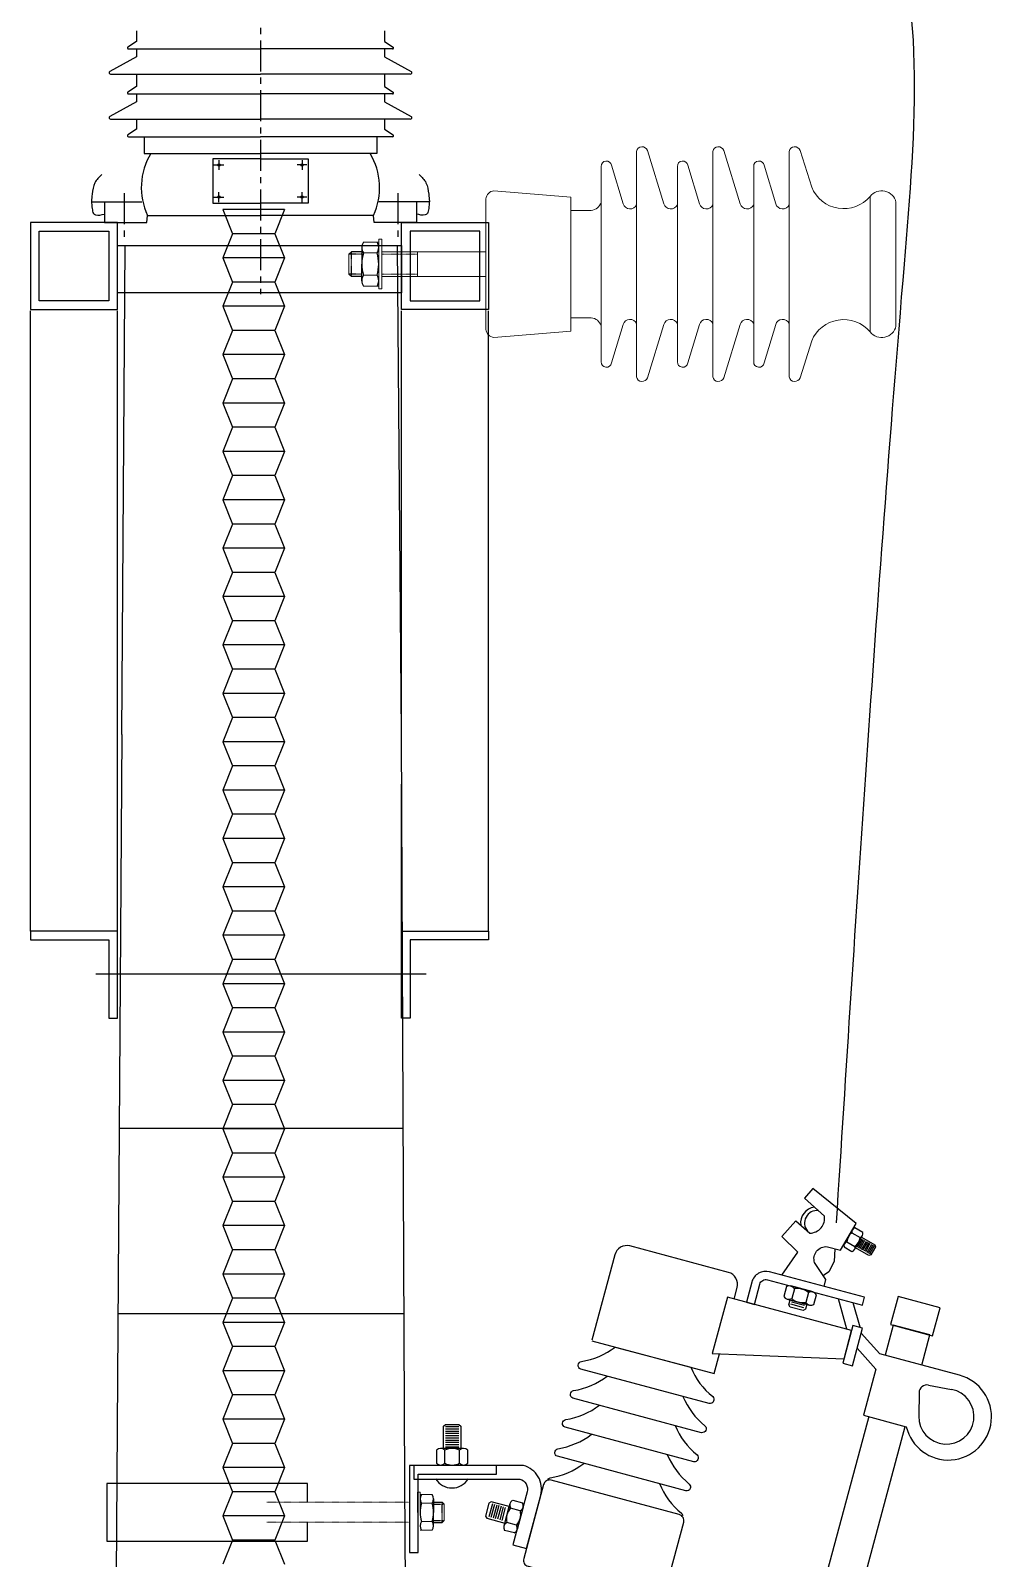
# Model space of a CAD drawing. Header units: inches. Extents: x -246336 to 136055, y -106871 to 69513.
# Drawn here: x 2208 to 2983, y 65899 to 67128 of the extents above; entities that cross this region are included whole.
import ezdxf

# ---------------------------------------------------------------- set-up
doc = ezdxf.new("R2010")
doc.units = ezdxf.units.IN
doc.header["$MEASUREMENT"] = 0
doc.linetypes.add('CENTER', pattern=[2, 1.25, -0.25, 0.25, -0.25])
doc.layers.add('Layer1', color=7, linetype='Continuous')
doc.layers.add('XA-TT1', color=7, linetype='Continuous')

# ---------------------------------------------------------------- blocks, each defined once
blk = doc.blocks.new('A$C4AD4119A')
at = {"color": 252}
for p, q in [((320.9, 604.6), (314.1, 596.7)), ((355.8, 576.5), (320.9, 604.6)), ((314.1, 596.7), (330.2, 582.4)), ((343.3, 554.8), (355.8, 576.5)), ((352.8, 571.3), (346.4, 560)), ((352.4, 568.8), (358.9, 565.2)), ((332.6, 557.7), (343.3, 554.8)), ((348.3, 561.6), (354.7, 557.9)), ((360.4, 563.9), (356.6, 557.3)), ((361.5, 563.3), (357.7, 556.6)), ((362.6, 562.6), (358.8, 556)), ((363.7, 562), (359.9, 555.4)), ((364.8, 561.4), (361, 554.8)), ((365.9, 560.8), (362.1, 554.2)), ((366.9, 560.2), (363.2, 553.5)), ((368, 559.5), (364.3, 552.9)), ((369.1, 558.9), (365.4, 552.3)), ((370.2, 558.3), (366.5, 551.7)), ((321.1, 521.3), (303.2, 526.1)), ((306.1, 523.9), (304, 516)), ((317.5, 520.8), (315.4, 512.9)), ((313.7, 508.6), (303.3, 511.4)), ((314.2, 510.4), (303.7, 513.2)), ((348.4, 491.3), (341.5, 515.8)), ((359, 492.9), (353.4, 512.6)), ((413.9, 446.4), (432.5, 442.8)), ((25.5, 413), (36.3, 413)), ((25.5, 411.2), (36.3, 411.2)), ((25.5, 409.4), (36.3, 409.4)), ((25.5, 407.6), (36.3, 407.6)), ((25.5, 405.8), (36.3, 405.8)), ((24.9, 383.5), (24.9, 394)), ((25.5, 404), (36.3, 404)), ((25.5, 402.2), (36.3, 402.2)), ((25.5, 400.4), (36.3, 400.4)), ((25.5, 398.6), (36.3, 398.6)), ((25.5, 396.8), (36.3, 396.8)), ((36.8, 383.5), (36.8, 394)), ((21.6, 382.1), (40.1, 382.1)), ((63.2, 350.8), (60.4, 340.3)), ((65, 350.3), (62.1, 339.8)), ((66.7, 349.9), (63.9, 339.4)), ((68.4, 349.4), (65.6, 338.9)), ((70.2, 348.9), (67.3, 338.4)), ((71.9, 348.5), (69.1, 338)), ((73.6, 348), (70.8, 337.5)), ((85.7, 345.3), (77.9, 347.4)), ((87.9, 348.1), (83.1, 330.2)), ((82.6, 333.8), (74.8, 335.9)), ((227.3, 128), (217.6, 137.7)), ((239.7, 139.5), (224.4, 147.2)), ((286.3, 137.3), (242.4, 101.1)), ((165.4, 121.6), (160.6, 103.7)), ((165.8, 118), (175.4, 115.5)), ((178, 114.3), (175.1, 103.8)), ((179.7, 113.8), (176.9, 103.3)), ((225.2, 120.1), (258.9, 83.1)), ((162.8, 106.6), (172.3, 104)), ((87.7, 83.8), (89.8, 91.7)), ((91.1, 94.3), (101.6, 91.5)), ((91.5, 96), (102, 93.2)), ((99.2, 80.8), (101.3, 88.6)), ((84.2, 83.4), (102.1, 78.6)), ((223.8, 77.3), (209.8, 65.1)), ((35.1, 46.3), (38.8, 53)), ((36.2, 45.7), (39.9, 52.3)), ((37.2, 45.1), (41, 51.7)), ((38.3, 44.5), (42.1, 51.1)), ((39.4, 43.9), (43.2, 50.5)), ((40.5, 43.2), (44.3, 49.9)), ((41.6, 42.6), (45.4, 49.2)), ((62, 49.9), (49.5, 28.1)), ((72.6, 46.9), (62, 49.9)), ((42.7, 42), (46.5, 48.6)), ((43.8, 41.4), (47.6, 48)), ((44.9, 40.8), (48.7, 47.4)), ((52.8, 35.8), (46.4, 39.5)), ((56.9, 43.1), (50.5, 46.7)), ((52.5, 33.3), (58.9, 44.6)), ((49.5, 28.1), (84.4, 0)), ((91.2, 7.9), (75, 22.2)), ((84.4, 0), (91.2, 7.9))]:
    blk.add_line(p, q, dxfattribs=at)
at = {"color": 9}
for p, q in [((161.9, 477), (222.8, 460.7)), ((406.4, 440.3), (406.2, 421.4))]:
    blk.add_line(p, q, dxfattribs=at)
at = {"color": 252}
for points in [[(296, 534.9), (308.9, 553.4), (295.9, 565.9), (307.3, 578.6), (318.5, 568.6)], [(352.8, 571.3), (346.4, 560)], [(354.4, 555.4), (360.8, 566.7)], [(361.1, 569.2), (354.7, 572.8)], [(338.5, 556.1), (338.1, 545.9), (333.7, 537.4), (330.2, 535), (329.1, 533.9)], [(346, 557.5), (352.4, 553.9)], [(299.7, 525.6), (297.5, 517.7)], [(321.1, 521.3), (303.2, 526.1)], [(321.8, 511.2), (324, 519.1)], [(300.4, 515.6), (318.3, 510.8)], [(374.7, 471.6), (359.9, 488.2)], [(356.6, 476), (371.6, 459.1)], [(18.3, 394), (18.3, 383.5)], [(40.1, 395.4), (21.6, 395.4)], [(43.5, 383.5), (43.5, 394)], [(21.6, 382.1), (40.1, 382.1)], [(72.6, 333.1), (77.4, 351)], [(79.6, 353.8), (87.4, 351.7)], [(87.9, 348.1), (83.1, 330.2)], [(80.9, 327.4), (73.1, 329.5)], [(165.4, 121.6), (160.6, 103.7)], [(172.8, 100.4), (177.6, 118.3)], [(161, 100.2), (170.6, 97.6)], [(83.4, 93.4), (81.3, 85.6)], [(104.9, 89.1), (87, 93.9)], [(105.6, 79), (107.7, 86.9)], [(84.2, 83.4), (102.1, 78.6)], [(66.8, 48.5), (67.2, 58.7), (71.6, 67.2), (75.1, 69.7), (76.2, 70.7)], [(109.3, 69.7), (96.4, 51.3), (109.4, 38.8), (98, 26), (86.8, 36)], [(50.9, 49.2), (44.4, 37.9)], [(59.2, 47.1), (52.8, 50.8)], [(52.5, 33.3), (58.9, 44.6)], [(44.1, 35.4), (50.5, 31.8)]]:
    blk.add_lwpolyline(points, dxfattribs=at)
at = {"color": 9}
for points in [[(257.7, 515.6), (260.1, 524.8, 0.414214), (253.1, 537), (173.9, 558.3, 0.414214), (161.7, 551.2), (143.2, 482.5)], [(222.8, 460.7, 0.125293), (240.4, 437.1, -0.748668), (237.7, 431.6), (237.7, 431.6), (134.3, 459.3, -0.748668), (134.8, 465.4, 0.125293), (161.9, 477)], [(216.5, 437.3, 0.125293), (234.1, 413.7, -0.748668), (231.5, 408.1), (231.5, 408.1), (128, 435.9, -0.748668), (128.5, 442, 0.125293), (155.6, 453.6)], [(210.2, 413.9, 0.125293), (227.8, 390.2, -0.748668), (225.2, 384.7), (225.2, 384.7), (121.7, 412.5, -0.748668), (122.2, 418.6, 0.125293), (149.3, 430.2)], [(203.9, 390.5, 0.125293), (221.5, 366.8, -0.748668), (218.9, 361.3), (218.9, 361.3), (115.5, 389.1, -0.748668), (115.9, 395.2, 0.125293), (143, 406.8)], [(107.8, 370.6, -0.177277), (109.7, 371.8, 0.125293), (136.7, 383.4)], [(197.6, 367.1, 0.125293), (215.2, 343.4, -0.177277), (216.3, 341.5, -0.177277)], [(173.9, 278.6, 0.125293), (191.5, 255, -0.748668), (188.9, 249.5), (188.9, 249.5), (85.4, 277.3, -0.748668), (85.9, 283.4, 0.125293), (113, 295)], [(167.6, 255.2, 0.125293), (185.2, 231.6, -0.748668), (182.6, 226.1), (182.6, 226.1), (79.1, 253.9, -0.748668), (79.6, 260, 0.125293), (106.7, 271.6)], [(161.3, 231.8, 0.125293), (178.9, 208.2, -0.748668), (176.3, 202.7), (176.3, 202.7), (72.9, 230.5, -0.748668), (73.3, 236.6, 0.125293), (100.4, 248.2)], [(155, 208.4, 0.125293), (172.6, 184.8, -0.748668), (170, 179.3), (170, 179.3), (66.6, 207.1, -0.748668), (67, 213.2, 0.125293), (94.1, 224.8)], [(148.7, 185, 0.125293), (166.3, 161.4, -0.748668), (163.7, 155.9), (163.7, 155.9), (60.3, 183.7, -0.748668), (60.8, 189.8, 0.125293), (87.8, 201.4)], [(49.2, 132.5), (48.7, 130.6, 0.414214), (55.7, 118.3), (134.9, 97, 0.414214), (147.1, 104.1), (147.7, 106)]]:
    blk.add_lwpolyline(points, format="xyb", dxfattribs=at)
at = {"color": 252}
for points in [[(330, 525.8), (331.5, 531.4), (322.4, 544.9, -0.551716), (332.6, 557.7)], [(139.2, 69.2, -0.121046), (136.8, 69.2), (71.9, 86.7), (70.2, 80.2), (135.1, 62.8, 0.069485), (138.3, 62.4, 0.069485)], [(75.3, 78.9), (73.8, 73.2), (82.9, 59.7, -0.551716), (72.6, 46.9)]]:
    blk.add_lwpolyline(points, format="xyb", dxfattribs=at)
for points in [[(371.3, 557.7), (367.6, 551.1), (366.1, 550.7), (355.2, 556.8), (360, 565.3), (370.9, 559.1)], [(313.1, 506.3), (302.6, 509.1), (301.6, 511), (302.6, 515), (316, 511.4), (315, 507.4)], [(345.1, 464.1), (352.9, 462), (361, 492.3), (353.2, 494.4)], [(25.5, 414.8), (36.3, 414.8), (37.8, 413.3), (37.8, 395.4), (24, 395.4), (24, 413.3)], [(60.5, 351.5), (57.7, 341), (58.7, 339.2), (73.2, 335.3), (76.8, 348.7), (62.3, 352.6)], [(45.6, 133.4), (151.1, 105.1), (156.5, 125.2), (51, 153.5)], [(156.4, 138.6), (225.2, 120.1), (227.3, 128), (158.5, 146.5)], [(152, 108.4), (161.2, 106), (164.8, 119.4), (155.6, 121.8)], [(182, 113.2), (179.2, 102.7), (177.3, 101.6), (173.4, 102.7), (177, 116.1), (180.9, 115)], [(92.1, 98.3), (102.6, 95.5), (103.7, 93.7), (102.6, 89.7), (89.2, 93.3), (90.3, 97.2)], [(34, 47), (37.7, 53.6), (39.2, 54), (50, 47.8), (45.3, 39.4), (34.4, 45.5)]]:
    blk.add_lwpolyline(points, close=True, dxfattribs=at)
for points in [[(278.3, 527.6, -0.414214), (284.5, 531.1), (360.8, 510.6), (362.5, 517), (286.2, 537.5, 0.414214), (271.9, 529.3), (267.5, 513), (274, 511.2)], [(0, 370.8), (85.3, 370.8, -0.414214), (91.2, 360.6), (79.8, 317.8), (90.6, 314.9), (102.1, 357.7, 0.414214), (88.2, 381.7), (0, 381.7)]]:
    blk.add_lwpolyline(points, format="xyb", close=True, dxfattribs=at)
at = {"color": 9}
for points in [[(252.3, 517.1), (240.1, 471.7), (346, 467.6), (352.1, 490.3), (252.3, 517.1)], [(383.5, 495.1), (417.2, 486.1), (423.2, 508.5), (389.5, 517.6)]]:
    blk.add_lwpolyline(points, close=True, dxfattribs=at)
for points in [[(408.5, 462.5), (415, 486.7), (385.6, 494.6), (379.1, 470.4)], [(143.1, 482.1), (241.6, 455.6), (245.8, 471.5)], [(439, 454.4), (374.7, 471.6)], [(371.6, 459.1), (361.7, 422.2), (396.1, 412.9)], [(365.9, 421), (287, 127.3), (316.4, 119.4), (395.3, 413.1)], [(153.1, 126.1), (161.2, 156.6), (62.8, 183), (54.6, 152.5)], [(177.1, 121.9), (167.6, 124.5)], [(292.6, 74.8), (279.2, 78.4), (261.6, 91), (259.1, 114.8), (268.4, 122.6), (281.4, 121), (287, 127.3)]]:
    blk.add_lwpolyline(points, dxfattribs=at)
blk.add_lwpolyline([(91.9, 300.6), (194.9, 273, 0.414214), (201.1, 276.5), (217.1, 336.1, 0.414214), (213.5, 342.2), (110.5, 369.9, 0.414214), (104.4, 366.4), (88.4, 306.8, 0.414214)], format="xyb", close=True, dxfattribs=at)
at = {"color": 252}
blk.add_circle((221.7, 141.9), 5.89, dxfattribs=at)
for centre, radius, start, end in [((324, 576.8), 12.9, 98.2552, 188.0031), ((324.4, 576.7), 10.1, 83.8968, 219.5625), ((318.3, 580.7), 12.1, 270.9615, 8.3469), ((357.8, 561), 9.5, 124.4568, 176.3499), ((355.6, 569.7), 3.3, 105.5953, 195.2115), ((358, 568.3), 3.3, 285.5953, 15.2115), ((349.2, 558.4), 3.3, 105.5953, 195.2115), ((351.6, 557.1), 3.3, 285.5953, 15.2115), ((349.4, 565.8), 9.5, 304.4568, 356.3499), ((301.6, 520.1), 4.71, 210.1585, 299.7747), ((302, 521.5), 4.71, 30.1585, 119.7747), ((308.6, 510.5), 13.6, 49.02, 100.9131), ((319.9, 516.7), 4.71, 30.1585, 119.7747), ((312.9, 526.3), 13.6, 229.02, 280.9131), ((319.5, 515.3), 4.71, 210.1585, 299.7747), ((428.3, 421.1), 22.2, 179.1621, 79.1833), ((21.6, 390.7), 4.71, 45.1919, 134.8081), ((30.9, 381.8), 13.6, 64.0535, 115.9465), ((40.1, 390.7), 4.71, 45.1919, 134.8081), ((21.6, 386.8), 4.71, 225.1919, 314.8081), ((30.9, 395.7), 13.6, 244.0535, 295.9465), ((40.1, 386.8), 4.71, 225.1919, 314.8081), ((30.7, 379.1), 15.5, 211.8924, 328.1076), ((88.1, 338.5), 13.6, 139.02, 190.9131), ((81.9, 349.7), 4.71, 120.1585, 209.7747), ((72.4, 342.7), 13.6, 319.02, 10.9131), ((77.1, 331.8), 4.71, 120.1585, 209.7747), ((78.5, 331.5), 4.71, 300.1585, 29.7747), ((169.9, 120.4), 4.71, 120.1585, 209.7747), ((176.1, 109.1), 13.6, 139.02, 190.9131), ((162, 112.9), 13.6, 319.02, 10.9131), ((173, 119.6), 4.71, 300.1585, 29.7747), ((165.1, 102.5), 4.71, 120.1585, 209.7747), ((168.2, 101.7), 4.71, 300.1585, 29.7747), ((85.8, 89.3), 4.71, 30.1585, 119.7747), ((92.4, 78.4), 13.6, 49.02, 100.9131), ((103.7, 84.5), 4.71, 30.1585, 119.7747), ((85.4, 87.9), 4.71, 210.1585, 299.7747), ((96.6, 94.1), 13.6, 229.02, 280.9131), ((103.3, 83.1), 4.71, 210.1585, 299.7747), ((53.7, 47.6), 3.3, 105.5953, 195.2115), ((47.3, 36.3), 3.3, 105.5953, 195.2115), ((55.9, 38.9), 9.5, 124.4568, 176.3499), ((47.5, 43.7), 9.5, 304.4568, 356.3499), ((56.1, 46.2), 3.3, 285.5953, 15.2115), ((49.7, 35), 3.3, 285.5953, 15.2115), ((87, 23.9), 12.1, 90.9615, 188.3469), ((80.9, 27.9), 10.1, 263.8968, 39.5625), ((81.3, 27.8), 12.9, 278.2552, 8.0031)]:
    blk.add_arc(centre, radius, start, end, dxfattribs=at)
at = {"color": 9}
for centre, radius, start, end in [((429.9, 420.8), 34.7, 193.1904, 74.9666), ((412.7, 440.2), 6.3, 79.1833, 179.1621), ((83.4, 349.4), 4.71, 300.1585, 29.7747)]:
    blk.add_arc(centre, radius, start, end, dxfattribs=at)
for points in [[(225.2, 120.1), (234.3, 127.3), (241.9, 133.1), (240.8, 136.4), (239.7, 139.5), (239.6, 151.2), (242.6, 160.4), (249.3, 167.5), (259.6, 169.5), (270.1, 164.7), (273.6, 156), (274.5, 151.8), (277.1, 148.2), (284.4, 139.5), (288.9, 134.3)], [(316.4, 119.4), (315.2, 109.1), (318.9, 99.8), (318.1, 89.5), (313.8, 80.9), (304.1, 73.7), (292.6, 74.8)], [(147.1, 104.1), (140.1, 73.5), (138.5, 54.9), (144.2, 39.6), (165.9, 18.1), (182.4, 13.7), (211.5, 19.6), (218.1, 29.6), (220.1, 42.3), (218.5, 53), (211.3, 64.1), (199.3, 66.5), (191.7, 58.1), (193.5, 48), (189, 41.3), (176.9, 44.6), (176.9, 61.6), (180.5, 73), (189.3, 83.1), (196.7, 84.2), (214.4, 79.9), (230.4, 75.3), (251.5, 73.6), (257.6, 81.8), (266.2, 87.7)]]:
    blk.add_spline(points, degree=3, dxfattribs=at)
at = {"layer": 'XA-TT1'}
blk.add_line((113, 295), (173.9, 278.6), dxfattribs=at)

msp = doc.modelspace()

# ---------------------------------------------------------------- linework, layer by layer
at = {"layer": 'Layer1', "color": 9, "linetype": 'CENTER', "ltscale": 20}
for p, q in [((2393.137, 67480.371), (2393.137, 66916.287)), ((2283.648, 66997.392), (2283.648, 66961.706)), ((2503.527, 66997.392), (2503.527, 66961.706))]:
    msp.add_line(p, q, dxfattribs=at)
at = {"layer": 'Layer1', "color": 8, "linetype": 'Continuous'}
for p, q in [((2293.314, 67128.03), (2293.314, 67119.572)), ((2492.959, 67128.03), (2492.959, 67119.572)), ((2293.314, 67119.572), (2286.534, 67114.946)), ((2286.982, 67113.492), (2393.137, 67113.492)), ((2293.314, 67113.492), (2293.314, 67107.094)), ((2499.291, 67113.492), (2393.137, 67113.492)), ((2492.959, 67119.572), (2499.74, 67114.946)), ((2492.959, 67113.492), (2492.959, 67107.094)), ((2293.314, 67107.094), (2272.057, 67095.377)), ((2492.959, 67107.094), (2514.216, 67095.377)), ((2272.634, 67093.136), (2393.137, 67093.136)), ((2293.314, 67093.136), (2293.314, 67083.326)), ((2513.639, 67093.136), (2393.137, 67093.136)), ((2492.959, 67093.136), (2492.959, 67083.326)), ((2293.314, 67083.326), (2286.534, 67078.699)), ((2286.982, 67077.245), (2393.137, 67077.245)), ((2293.314, 67077.245), (2293.314, 67070.847)), ((2499.291, 67077.245), (2393.137, 67077.245)), ((2492.959, 67083.326), (2499.74, 67078.699)), ((2492.959, 67077.245), (2492.959, 67070.847)), ((2293.314, 67070.847), (2272.057, 67059.131)), ((2492.959, 67070.847), (2514.216, 67059.131)), ((2272.634, 67056.89), (2393.137, 67056.89)), ((2293.314, 67048.914), (2286.534, 67044.288)), ((2293.314, 67056.89), (2293.314, 67048.914)), ((2513.639, 67056.89), (2393.137, 67056.89)), ((2492.959, 67056.89), (2492.959, 67048.914)), ((2492.959, 67048.914), (2499.74, 67044.288)), ((2286.982, 67042.834), (2393.137, 67042.834)), ((2499.291, 67042.834), (2393.137, 67042.834))]:
    msp.add_line(p, q, dxfattribs=at)
at = {"layer": 'Layer1', "color": 9, "linetype": 'Continuous'}
for p, q in [((2299.503, 67042.834), (2299.503, 67029.364)), ((2486.771, 67042.834), (2486.771, 67029.364)), ((2299.503, 67029.364), (2393.137, 67029.364)), ((2359.707, 67024.086), (2359.707, 67016.122)), ((2486.771, 67029.364), (2393.137, 67029.364)), ((2426.567, 67024.086), (2426.567, 67016.122)), ((2355.725, 67020.104), (2363.689, 67020.104)), ((2430.549, 67020.104), (2422.585, 67020.104)), ((2359.707, 66990.282), (2359.707, 66998.246)), ((2426.567, 66990.282), (2426.567, 66998.246)), ((2257.3, 66990.39), (2297.858, 66990.39)), ((2267.633, 66990.39), (2267.633, 66973.958)), ((2355.725, 66994.264), (2363.689, 66994.264)), ((2430.549, 66994.264), (2422.585, 66994.264)), ((2528.974, 66990.39), (2488.416, 66990.39)), ((2518.64, 66990.39), (2518.64, 66973.958)), ((2267.633, 66973.958), (2301.795, 66973.958)), ((2301.795, 66973.958), (2302.243, 66979.528)), ((2302.243, 66979.528), (2393.137, 66979.528)), ((2484.03, 66979.528), (2393.137, 66979.528)), ((2484.478, 66973.958), (2484.03, 66979.528)), ((2518.64, 66973.958), (2484.478, 66973.958)), ((2474.697, 66950.345), (2466.269, 66950.345)), ((2474.697, 66953.661), (2474.697, 66940.345)), ((2474.697, 66927.029), (2474.697, 66940.345)), ((2474.697, 66930.345), (2466.269, 66930.345)), ((2532.415, 65946.997), (2532.415, 65936.211)), ((2532.415, 65944.311), (2539.241, 65944.311)), ((2532.415, 65925.425), (2532.415, 65936.211)), ((2532.415, 65928.111), (2539.241, 65928.111))]:
    msp.add_line(p, q, dxfattribs=at)
at = {"layer": 'Layer1', "color": 9, "linetype": 'Continuous', "lineweight": 5}
for p, q in [((2695.625, 67031.064), (2695.625, 66940.345)), ((2717.629, 66988.936), (2704.331, 67031.703)), ((2756.976, 67031.064), (2756.976, 66940.345)), ((2778.98, 66988.936), (2765.681, 67031.703)), ((2818.326, 67031.064), (2818.326, 66940.345)), ((2836.477, 67002.158), (2827.032, 67031.703)), ((2667.073, 67018.992), (2667.073, 66940.345)), ((2684.831, 66988.936), (2675.457, 67019.865)), ((2728.424, 67018.992), (2728.424, 66940.345)), ((2746.181, 66988.936), (2736.807, 67019.865)), ((2789.775, 67018.992), (2789.775, 66940.345)), ((2807.532, 66988.936), (2798.158, 67019.865)), ((2642.749, 66994.333), (2580.906, 66999.252)), ((2574.507, 66992.799), (2574.507, 66940.345)), ((2642.749, 66940.345), (2642.749, 66994.333)), ((2883.383, 66994.89), (2883.383, 66940.345)), ((2904.139, 66940.345), (2904.139, 66990.183)), ((2659.087, 66983.505), (2642.749, 66983.505)), ((2466.269, 66950.345), (2464.269, 66948.345)), ((2488.249, 66957.998), (2476.045, 66957.998)), ((2486.901, 66949.325), (2476.045, 66949.325)), ((2574.507, 66950.345), (2490.618, 66950.345)), ((2519.477, 66950.345), (2519.477, 66940.345)), ((2464.269, 66948.345), (2464.269, 66940.345)), ((2464.269, 66932.345), (2464.269, 66940.345)), ((2519.477, 66930.345), (2519.477, 66940.345)), ((2574.507, 66887.891), (2574.507, 66940.345)), ((2642.749, 66940.345), (2642.749, 66886.357)), ((2667.073, 66861.699), (2667.073, 66940.345)), ((2695.625, 66849.626), (2695.625, 66940.345)), ((2728.424, 66861.699), (2728.424, 66940.345)), ((2756.976, 66849.626), (2756.976, 66940.345)), ((2789.775, 66861.699), (2789.775, 66940.345)), ((2818.326, 66849.626), (2818.326, 66940.345)), ((2883.383, 66885.8), (2883.383, 66940.345)), ((2904.139, 66940.345), (2904.139, 66890.507)), ((2466.269, 66930.345), (2464.269, 66932.345)), ((2486.901, 66931.365), (2476.045, 66931.365)), ((2574.507, 66930.345), (2490.618, 66930.345)), ((2488.249, 66922.693), (2476.045, 66922.693)), ((2659.087, 66897.185), (2642.749, 66897.185)), ((2684.831, 66891.754), (2675.457, 66860.825)), ((2717.629, 66891.754), (2704.331, 66848.987)), ((2746.181, 66891.754), (2736.807, 66860.825)), ((2778.98, 66891.754), (2765.681, 66848.987)), ((2807.532, 66891.754), (2798.158, 66860.825)), ((2642.749, 66886.357), (2580.906, 66881.438)), ((2836.477, 66878.532), (2827.032, 66848.987)), ((2521.438, 65950.51), (2531.323, 65950.51)), ((2522.53, 65943.485), (2531.323, 65943.485)), ((2539.241, 65944.311), (2540.861, 65942.691)), ((2540.861, 65942.691), (2540.861, 65936.211)), ((2522.53, 65928.938), (2531.323, 65928.938)), ((2539.241, 65928.111), (2540.861, 65929.731)), ((2540.861, 65929.731), (2540.861, 65936.211)), ((2521.438, 65921.913), (2531.323, 65921.913))]:
    msp.add_line(p, q, dxfattribs=at)
at = {"layer": 'Layer1', "color": 9, "linetype": 'CENTER', "ltscale": 0.05}
for p, q in [((2466.269, 66930.345), (2466.269, 66950.345)), ((2474.697, 66948.345), (2464.269, 66948.345)), ((2474.697, 66932.345), (2464.269, 66932.345)), ((2532.415, 65942.691), (2540.861, 65942.691)), ((2539.241, 65928.111), (2539.241, 65944.311)), ((2532.415, 65929.731), (2540.861, 65929.731))]:
    msp.add_line(p, q, dxfattribs=at)
at = {"layer": 'Layer1', "color": 9, "linetype": 'CENTER', "lineweight": 5, "ltscale": 0.05}
for p, q in [((2519.477, 66948.345), (2490.618, 66948.345)), ((2519.477, 66932.345), (2490.618, 66932.345)), ((2398.127, 65944.304), (2512.519, 65944.304)), ((2398.127, 65928.304), (2512.519, 65928.304))]:
    msp.add_line(p, q, dxfattribs=at)
at = {"layer": 'Layer1', "color": 9, "linetype": 'Continuous', "const_width": 0.0122}
for points in [[(2286.982, 67042.834), (2278.123, 67042.834), (2278.123, 67013.482)], [(2499.291, 67042.834), (2508.15, 67042.834), (2508.15, 67013.482)], [(2298.954, 67012.387), (2265.515, 67012.387)], [(2487.319, 67012.387), (2520.758, 67012.387)]]:
    msp.add_lwpolyline(points, dxfattribs=at)
at = {"layer": 'Layer1', "color": 9, "linetype": 'Continuous'}
for points in [[(2393.137, 67024.983), (2354.869, 67024.983), (2354.869, 66989.385), (2393.137, 66989.385)], [(2393.137, 67024.983), (2431.404, 67024.983), (2431.404, 66989.385), (2393.137, 66989.385)]]:
    msp.add_lwpolyline(points, dxfattribs=at)
at = {"layer": 'Layer1', "color": 9, "linetype": 'Continuous', "lineweight": 5}
for points in [[(2490.618, 66940.345), (2490.618, 66960.319), (2488.249, 66960.319), (2488.249, 66940.345)], [(2490.618, 66940.345), (2490.618, 66920.372), (2488.249, 66920.372), (2488.249, 66940.345)], [(2519.519, 65936.211), (2519.519, 65952.39), (2521.438, 65952.39), (2521.438, 65936.211)]]:
    msp.add_lwpolyline(points, dxfattribs=at)
at = {"layer": 'Layer1', "color": 9, "linetype": 'Continuous'}
for centre in [(2359.707, 67020.104), (2426.567, 67020.104), (2359.707, 66994.264), (2426.567, 66994.264)]:
    msp.add_circle(centre, 0.963, dxfattribs=at)
at = {"layer": 'Layer1', "color": 8, "linetype": 'Continuous'}
for centre, radius, start, end in [((2286.982, 67114.288), 0.796, 124.30449, 270), ((2499.291, 67114.288), 0.796, 270, 55.69551), ((2272.634, 67094.331), 1.195, 118.863239, 270), ((2513.639, 67094.331), 1.195, 270, 61.136761), ((2286.982, 67078.042), 0.796, 124.30449, 270), ((2499.291, 67078.042), 0.796, 270, 55.69551), ((2272.634, 67058.084), 1.195, 118.863239, 270), ((2513.639, 67058.084), 1.195, 270, 61.136761), ((2286.982, 67043.63), 0.796, 124.30449, 270), ((2499.291, 67043.63), 0.796, 270, 55.69551)]:
    msp.add_arc(centre, radius, start, end, dxfattribs=at)
at = {"layer": 'Layer1', "color": 9, "linetype": 'Continuous'}
for centre, radius, start, end in [((2350.66, 67001.963), 53.362, 149.102236, 204.861658), ((2435.613, 67001.963), 53.362, 335.138342, 30.897764), ((2482.346, 66953.661), 7.649, 145.463025, 214.536975), ((2505.28, 66940.345), 30.583, 162.925134, 180), ((2480.6, 66953.661), 7.649, 325.463025, 34.536975), ((2457.666, 66940.345), 30.583, 0, 17.074866), ((2505.28, 66940.345), 30.583, 180, 197.074866), ((2457.666, 66940.345), 30.583, 342.925134, 0), ((2482.346, 66927.029), 7.649, 145.463025, 214.536975), ((2480.6, 66927.029), 7.649, 325.463025, 34.536975), ((2527.634, 65946.997), 6.196, 145.463025, 214.536975), ((2546.21, 65936.211), 24.772, 162.925134, 180), ((2526.219, 65946.997), 6.196, 325.463025, 34.536975), ((2507.643, 65936.211), 24.772, 0, 17.074866), ((2546.21, 65936.211), 24.772, 180, 197.074866), ((2527.634, 65925.425), 6.196, 145.463025, 214.536975), ((2507.643, 65936.211), 24.772, 342.925134, 0), ((2526.219, 65925.425), 6.196, 325.463025, 34.536975)]:
    msp.add_arc(centre, radius, start, end, dxfattribs=at)
at = {"layer": 'Layer1', "color": 9, "linetype": 'Continuous', "lineweight": 5}
for centre, radius, start, end in [((2581.204, 66992.558), 6.701, 92.548941, 177.934417), ((2658.238, 66992.693), 9.227, 275.280645, 343.248091), ((2581.204, 66888.132), 6.701, 182.065583, 267.451059), ((2658.238, 66887.998), 9.227, 16.751909, 84.719355)]:
    msp.add_arc(centre, radius, start, end, dxfattribs=at)
at = {"layer": 'Layer1', "color": 9, "linetype": 'Continuous', "lineweight": 5, "extrusion": (0, 0, -1)}
for centre, major_axis, start_param, end_param in [((2700.053, 67030.415), (4.478, 0), 3.29143713, 5.98246898), ((2761.404, 67030.415), (4.478, 0), 3.29143713, 5.98246898), ((2822.755, 67030.415), (4.478, 0), 3.29143713, 5.98246898), ((2671.292, 67019.187), (4.223, 0), 3.09405407, 6.11683107), ((2732.642, 67019.187), (4.223, 0), 3.09405407, 6.11683107), ((2793.993, 67019.187), (4.223, 0), 3.09405407, 6.11683107), ((2862.067, 67011.525), (27.349, 0), 0.67705984, 2.78107416), ((2892.691, 66988.089), (11.649, 0), 3.78673677, 6.09697773), ((2690.369, 66990.293), (5.712, 0), 0.40231242, 2.89429995), ((2723.168, 66990.293), (5.712, 0), 0.40231242, 2.89429995), ((2751.72, 66990.293), (5.712, 0), 0.40231242, 2.89429995), ((2784.519, 66990.293), (5.712, 0), 0.40231242, 2.89429995), ((2813.07, 66990.293), (5.712, 0), 0.40231242, 2.89429995)]:
    msp.add_ellipse(centre, major_axis=major_axis, ratio=0.97087379, start_param=start_param, end_param=end_param, dxfattribs=at)
at = {"layer": 'Layer1', "color": 9, "linetype": 'Continuous', "lineweight": 5}
for centre, major_axis, start_param, end_param in [((2690.369, 66890.397), (5.712, 0), 0.40231242, 2.89429995), ((2723.168, 66890.397), (5.712, 0), 0.40231242, 2.89429995), ((2751.72, 66890.397), (5.712, 0), 0.40231242, 2.89429995), ((2784.519, 66890.397), (5.712, 0), 0.40231242, 2.89429995), ((2813.07, 66890.397), (5.712, 0), 0.40231242, 2.89429995), ((2862.067, 66869.165), (27.349, 0), 0.67705984, 2.78107416), ((2892.691, 66892.601), (11.649, 0), 3.78673677, 6.09697773), ((2671.292, 66861.504), (4.223, 0), 3.09405407, 6.11683107), ((2732.642, 66861.504), (4.223, 0), 3.09405407, 6.11683107), ((2793.993, 66861.504), (4.223, 0), 3.09405407, 6.11683107), ((2700.053, 66850.275), (4.478, 0), 3.29143713, 5.98246898), ((2761.404, 66850.275), (4.478, 0), 3.29143713, 5.98246898), ((2822.755, 66850.275), (4.478, 0), 3.29143713, 5.98246898)]:
    msp.add_ellipse(centre, major_axis=major_axis, ratio=0.97087379, start_param=start_param, end_param=end_param, dxfattribs=at)
at = {"layer": 'Layer1', "color": 9, "linetype": 'Continuous'}
for points in [[(2265.515, 67012.387), (2263.404, 67010.342), (2258.934, 67006.01), (2258.082, 66997.816), (2256.99, 66990.832), (2257.81, 66985.79), (2258.149, 66981.936), (2259.57, 66980.482), (2262.425, 66979.211), (2265.275, 66979.973), (2267.708, 66980.623)], [(2520.758, 67012.387), (2522.869, 67010.342), (2527.34, 67006.01), (2528.192, 66997.816), (2529.283, 66990.832), (2528.464, 66985.79), (2528.125, 66981.936), (2526.704, 66980.482), (2523.849, 66979.211), (2520.999, 66979.973), (2518.566, 66980.623)]]:
    msp.add_open_spline(points, degree=3, knots=[0, 0, 0, 0, 8.5580276, 18.12290858, 23.62683575, 29.67593787, 33.66322602, 34.43810191, 35.66363657, 42.81104018, 42.81104018, 42.81104018, 42.81104018], dxfattribs=at)
at = {"layer": 'XA-TT1', "color": 251}
for p, q in [((2412.378, 66984.297), (2362.922, 66984.297)), ((2362.922, 66984.297), (2370.65, 66964.834)), ((2412.378, 66984.297), (2404.65, 66964.834)), ((2370.65, 66964.834), (2362.922, 66945.372)), ((2404.65, 66964.834), (2370.65, 66964.834)), ((2404.65, 66964.834), (2370.65, 66964.834)), ((2404.65, 66964.834), (2412.378, 66945.372)), ((2412.378, 66945.372), (2362.922, 66945.372)), ((2362.922, 66945.372), (2370.65, 66925.91)), ((2412.378, 66945.372), (2404.65, 66925.91)), ((2370.65, 66925.91), (2362.922, 66906.448)), ((2404.65, 66925.91), (2370.65, 66925.91)), ((2404.65, 66925.91), (2370.65, 66925.91)), ((2404.65, 66925.91), (2412.378, 66906.448)), ((2362.922, 66906.448), (2370.65, 66886.986)), ((2412.378, 66906.448), (2362.922, 66906.448)), ((2412.378, 66906.448), (2404.65, 66886.986)), ((2370.65, 66886.986), (2362.922, 66867.524)), ((2404.65, 66886.986), (2370.65, 66886.986)), ((2404.65, 66886.986), (2370.65, 66886.986)), ((2404.65, 66886.986), (2412.378, 66867.524)), ((2412.378, 66867.524), (2362.922, 66867.524)), ((2362.922, 66867.524), (2370.65, 66848.062)), ((2412.378, 66867.524), (2404.65, 66848.062)), ((2370.65, 66848.062), (2362.922, 66828.6)), ((2404.65, 66848.062), (2370.65, 66848.062)), ((2404.65, 66848.062), (2370.65, 66848.062)), ((2404.65, 66848.062), (2412.378, 66828.6)), ((2412.378, 66828.6), (2362.922, 66828.6)), ((2362.922, 66828.6), (2370.65, 66809.138)), ((2412.378, 66828.6), (2404.65, 66809.138)), ((2370.65, 66809.138), (2362.922, 66789.676)), ((2404.65, 66809.138), (2370.65, 66809.138)), ((2404.65, 66809.138), (2370.65, 66809.138)), ((2404.65, 66809.138), (2412.378, 66789.676)), ((2412.378, 66789.676), (2362.922, 66789.676)), ((2362.922, 66789.676), (2370.65, 66770.214)), ((2412.378, 66789.676), (2404.65, 66770.214)), ((2370.65, 66770.214), (2362.922, 66750.752)), ((2404.65, 66770.214), (2370.65, 66770.214)), ((2404.65, 66770.214), (2370.65, 66770.214)), ((2404.65, 66770.214), (2412.378, 66750.752)), ((2362.922, 66750.752), (2370.65, 66731.29)), ((2412.378, 66750.752), (2362.922, 66750.752)), ((2412.378, 66750.752), (2404.65, 66731.29)), ((2370.65, 66731.29), (2362.922, 66711.828)), ((2404.65, 66731.29), (2370.65, 66731.29)), ((2404.65, 66731.29), (2370.65, 66731.29)), ((2404.65, 66731.29), (2412.378, 66711.828)), ((2412.378, 66711.828), (2362.922, 66711.828)), ((2362.922, 66711.828), (2370.65, 66692.366)), ((2412.378, 66711.828), (2404.65, 66692.366)), ((2370.65, 66692.366), (2362.922, 66672.904)), ((2404.65, 66692.366), (2370.65, 66692.366)), ((2404.65, 66692.366), (2370.65, 66692.366)), ((2404.65, 66692.366), (2412.378, 66672.904)), ((2362.922, 66672.904), (2370.65, 66653.442)), ((2412.378, 66672.904), (2362.922, 66672.904)), ((2412.378, 66672.904), (2404.65, 66653.442)), ((2370.65, 66653.442), (2362.922, 66633.98)), ((2404.65, 66653.442), (2370.65, 66653.442)), ((2404.65, 66653.442), (2370.65, 66653.442)), ((2404.65, 66653.442), (2412.378, 66633.98)), ((2412.378, 66633.98), (2362.922, 66633.98)), ((2362.922, 66633.98), (2370.65, 66614.517)), ((2412.378, 66633.98), (2404.65, 66614.517)), ((2370.65, 66614.517), (2362.922, 66595.055)), ((2404.65, 66614.517), (2370.65, 66614.517)), ((2404.65, 66614.517), (2370.65, 66614.517)), ((2404.65, 66614.517), (2412.378, 66595.055)), ((2412.378, 66595.055), (2362.922, 66595.055)), ((2362.922, 66595.055), (2370.65, 66575.593)), ((2412.378, 66595.055), (2404.65, 66575.593)), ((2370.65, 66575.593), (2362.922, 66556.131)), ((2404.65, 66575.593), (2370.65, 66575.593)), ((2404.65, 66575.593), (2370.65, 66575.593)), ((2404.65, 66575.593), (2412.378, 66556.131)), ((2412.378, 66556.131), (2362.922, 66556.131)), ((2362.922, 66556.131), (2370.65, 66536.669)), ((2412.378, 66556.131), (2404.65, 66536.669)), ((2370.65, 66536.669), (2362.922, 66517.207)), ((2404.65, 66536.669), (2370.65, 66536.669)), ((2404.65, 66536.669), (2370.65, 66536.669)), ((2404.65, 66536.669), (2412.378, 66517.207)), ((2412.378, 66517.207), (2362.922, 66517.207)), ((2362.922, 66517.207), (2370.65, 66497.745)), ((2412.378, 66517.207), (2404.65, 66497.745)), ((2370.65, 66497.745), (2362.922, 66478.283)), ((2404.65, 66497.745), (2370.65, 66497.745)), ((2404.65, 66497.745), (2370.65, 66497.745)), ((2404.65, 66497.745), (2412.378, 66478.283)), ((2412.378, 66478.283), (2362.922, 66478.283)), ((2362.922, 66478.283), (2370.65, 66458.821)), ((2412.378, 66478.283), (2404.65, 66458.821)), ((2370.65, 66458.821), (2362.922, 66439.359)), ((2404.65, 66458.821), (2370.65, 66458.821)), ((2404.65, 66458.821), (2370.65, 66458.821)), ((2404.65, 66458.821), (2412.378, 66439.359)), ((2362.922, 66439.359), (2370.65, 66419.897)), ((2412.378, 66439.359), (2362.922, 66439.359)), ((2412.378, 66439.359), (2404.65, 66419.897)), ((2370.65, 66419.897), (2362.922, 66400.435)), ((2404.65, 66419.897), (2370.65, 66419.897)), ((2404.65, 66419.897), (2370.65, 66419.897)), ((2404.65, 66419.897), (2412.378, 66400.435)), ((2412.378, 66400.435), (2362.922, 66400.435)), ((2362.922, 66400.435), (2370.65, 66380.973)), ((2412.378, 66400.435), (2404.65, 66380.973)), ((2370.65, 66380.973), (2362.922, 66361.511)), ((2404.65, 66380.973), (2370.65, 66380.973)), ((2404.65, 66380.973), (2370.65, 66380.973)), ((2404.65, 66380.973), (2412.378, 66361.511)), ((2412.378, 66361.511), (2362.922, 66361.511)), ((2362.922, 66361.511), (2370.65, 66342.049)), ((2412.378, 66361.511), (2404.65, 66342.049)), ((2370.65, 66342.049), (2362.922, 66322.587)), ((2404.65, 66342.049), (2370.65, 66342.049)), ((2404.65, 66342.049), (2370.65, 66342.049)), ((2404.65, 66342.049), (2412.378, 66322.587)), ((2412.378, 66322.587), (2362.922, 66322.587)), ((2362.922, 66322.587), (2370.65, 66303.125)), ((2412.378, 66322.587), (2404.65, 66303.125)), ((2370.65, 66303.125), (2362.922, 66283.663)), ((2404.65, 66303.125), (2370.65, 66303.125)), ((2404.65, 66303.125), (2370.65, 66303.125)), ((2404.65, 66303.125), (2412.378, 66283.663)), ((2412.378, 66283.663), (2362.922, 66283.663)), ((2362.922, 66283.663), (2370.65, 66264.2)), ((2412.378, 66283.663), (2404.65, 66264.2)), ((2370.65, 66264.2), (2362.922, 66244.738)), ((2404.65, 66264.2), (2370.65, 66264.2)), ((2404.65, 66264.2), (2370.65, 66264.2)), ((2404.65, 66264.2), (2412.378, 66244.738)), ((2362.922, 66244.738), (2370.65, 66225.276)), ((2412.378, 66244.738), (2362.922, 66244.738)), ((2412.378, 66244.738), (2404.65, 66225.276)), ((2370.65, 66225.276), (2362.922, 66205.814)), ((2404.65, 66225.276), (2370.65, 66225.276)), ((2404.65, 66225.276), (2370.65, 66225.276)), ((2404.65, 66225.276), (2412.378, 66205.814)), ((2362.922, 66205.814), (2370.65, 66186.352)), ((2412.378, 66205.814), (2362.922, 66205.814)), ((2412.378, 66205.814), (2404.65, 66186.352)), ((2370.65, 66186.352), (2362.922, 66166.89)), ((2404.65, 66186.352), (2370.65, 66186.352)), ((2404.65, 66186.352), (2370.65, 66186.352)), ((2404.65, 66186.352), (2412.378, 66166.89)), ((2362.922, 66166.89), (2370.65, 66147.428)), ((2412.378, 66166.89), (2362.922, 66166.89)), ((2412.378, 66166.89), (2404.65, 66147.428)), ((2370.65, 66147.428), (2362.922, 66127.966)), ((2404.65, 66147.428), (2370.65, 66147.428)), ((2404.65, 66147.428), (2370.65, 66147.428)), ((2404.65, 66147.428), (2412.378, 66127.966)), ((2362.922, 66127.966), (2370.65, 66108.504)), ((2412.378, 66127.966), (2362.922, 66127.966)), ((2412.378, 66127.966), (2404.65, 66108.504)), ((2370.65, 66108.504), (2362.922, 66089.042)), ((2404.65, 66108.504), (2370.65, 66108.504)), ((2404.65, 66108.504), (2370.65, 66108.504)), ((2404.65, 66108.504), (2412.378, 66089.042)), ((2362.922, 66089.042), (2370.65, 66069.58)), ((2412.378, 66089.042), (2362.922, 66089.042)), ((2412.378, 66089.042), (2404.65, 66069.58)), ((2370.65, 66069.58), (2362.922, 66050.118)), ((2404.65, 66069.58), (2370.65, 66069.58)), ((2404.65, 66069.58), (2370.65, 66069.58)), ((2404.65, 66069.58), (2412.378, 66050.118)), ((2412.378, 66050.118), (2362.922, 66050.118)), ((2362.922, 66050.118), (2370.65, 66030.656)), ((2412.378, 66050.118), (2404.65, 66030.656)), ((2370.65, 66030.656), (2362.922, 66011.194)), ((2404.65, 66030.656), (2370.65, 66030.656)), ((2404.65, 66030.656), (2370.65, 66030.656)), ((2404.65, 66030.656), (2412.378, 66011.194)), ((2362.922, 66011.194), (2370.65, 65991.732)), ((2412.378, 66011.194), (2362.922, 66011.194)), ((2412.378, 66011.194), (2404.65, 65991.732)), ((2370.65, 65991.732), (2362.922, 65972.27)), ((2404.65, 65991.732), (2370.65, 65991.732)), ((2404.65, 65991.732), (2370.65, 65991.732)), ((2404.65, 65991.732), (2412.378, 65972.27)), ((2362.922, 65972.27), (2370.65, 65952.808)), ((2412.378, 65972.27), (2362.922, 65972.27)), ((2412.378, 65972.27), (2404.65, 65952.808)), ((2582.861, 65973.881), (2548.943, 65973.881)), ((2370.65, 65952.808), (2362.922, 65933.346)), ((2404.65, 65952.808), (2370.65, 65952.808)), ((2404.65, 65952.808), (2370.65, 65952.808)), ((2404.65, 65952.808), (2412.378, 65933.346)), ((2362.922, 65933.346), (2370.65, 65913.883)), ((2412.378, 65933.346), (2362.922, 65933.346)), ((2412.378, 65933.346), (2404.65, 65913.883)), ((2370.65, 65913.883), (2362.922, 65894.421)), ((2404.65, 65913.883), (2370.65, 65913.883)), ((2404.65, 65913.883), (2370.65, 65913.883)), ((2404.65, 65913.883), (2412.378, 65894.421))]:
    msp.add_line(p, q, dxfattribs=at)
at = {"layer": 'XA-TT1'}
for p, q in [((2281.612, 66562.038), (2284.26, 66955.333)), ((2506.427, 66562.038), (2503.222, 66955.333)), ((2208.254, 66403.874), (2208.254, 66902.881)), ((2278.254, 66562.038), (2278.254, 66902.881)), ((2506.427, 66562.038), (2506.427, 66902.881)), ((2576.427, 66562.038), (2576.427, 66902.881)), ((2278.254, 66403.874), (2278.254, 66562.038)), ((2576.427, 66403.874), (2576.427, 66562.038)), ((2506.427, 66403.874), (2506.427, 66521.973)), ((2526.302, 66369.122), (2260.874, 66369.122)), ((2279.478, 66245.156), (2507.833, 66245.156)), ((2278.475, 66096.154), (2508.494, 66096.154))]:
    msp.add_line(p, q, dxfattribs=at)
at = {"layer": 'XA-TT1', "color": 7, "flags": 128}
for points in [[(2208.254, 66910.881), (2208.254, 66903.881), (2278.254, 66903.881), (2278.254, 66973.881), (2271.254, 66973.881)], [(2278.254, 66966.881), (2278.254, 66973.881), (2208.254, 66973.881), (2208.254, 66903.881), (2215.254, 66903.881)], [(2576.427, 66910.881), (2576.427, 66903.881), (2506.427, 66903.881), (2506.427, 66973.881), (2513.427, 66973.881)], [(2506.427, 66966.881), (2506.427, 66973.881), (2576.427, 66973.881), (2576.427, 66903.881), (2569.427, 66903.881)], [(2215.254, 66910.881), (2215.254, 66966.881), (2271.254, 66966.881)], [(2271.254, 66966.881), (2271.254, 66910.881), (2215.254, 66910.881)], [(2569.427, 66910.881), (2569.427, 66966.881), (2513.427, 66966.881)], [(2513.427, 66966.881), (2513.427, 66910.881), (2569.427, 66910.881)], [(2582.861, 65966.881), (2582.861, 65973.881), (2512.861, 65973.881), (2512.861, 65903.881), (2519.861, 65903.881)], [(2519.861, 65903.881), (2519.861, 65966.881), (2582.861, 65966.881)]]:
    msp.add_lwpolyline(points, dxfattribs=at)
at = {"layer": 'XA-TT1'}
msp.add_lwpolyline([(2506.427, 66917.365), (2278.254, 66917.365), (2278.254, 66955.333), (2506.427, 66955.333)], close=True, dxfattribs=at)
at = {"layer": 'XA-TT1', "flags": 128}
for points in [[(2281.612, 66562.038), (2271.425, 65049.166)], [(2509.101, 65959.513), (2506.427, 66562.038)], [(2516.533, 64857.396), (2509.101, 65959.513)]]:
    msp.add_lwpolyline(points, dxfattribs=at)
for points in [[(2208.254, 66396.874), (2271.254, 66396.874), (2271.254, 66333.874), (2278.254, 66333.874), (2278.254, 66403.874), (2208.254, 66403.874)], [(2576.427, 66396.874), (2513.427, 66396.874), (2513.427, 66333.874), (2506.427, 66333.874), (2506.427, 66403.874), (2576.427, 66403.874)]]:
    msp.add_lwpolyline(points, close=True, dxfattribs=at)
at = {"layer": 'XA-TT1'}
msp.add_lwpolyline([(2430.853, 65944.304), (2430.853, 65959.513), (2269.614, 65959.513), (2269.614, 65913.094), (2430.853, 65913.094), (2430.853, 65928.304)], dxfattribs=at)
at = {"layer": 'XA-TT1', "color": 2}
msp.add_spline([(2443.629, 67410.644), (2890.192, 67238.358), (2910.677, 66940.345), (2856.059, 66169.059)], degree=3, dxfattribs=at)

# ---------------------------------------------------------------- block references
at = {"layer": 'XA-TT1'}
msp.add_blockref('A$C4AD4119A', (2516.41, 65592.219), dxfattribs=at)

doc.saveas('drawing.dxf')
